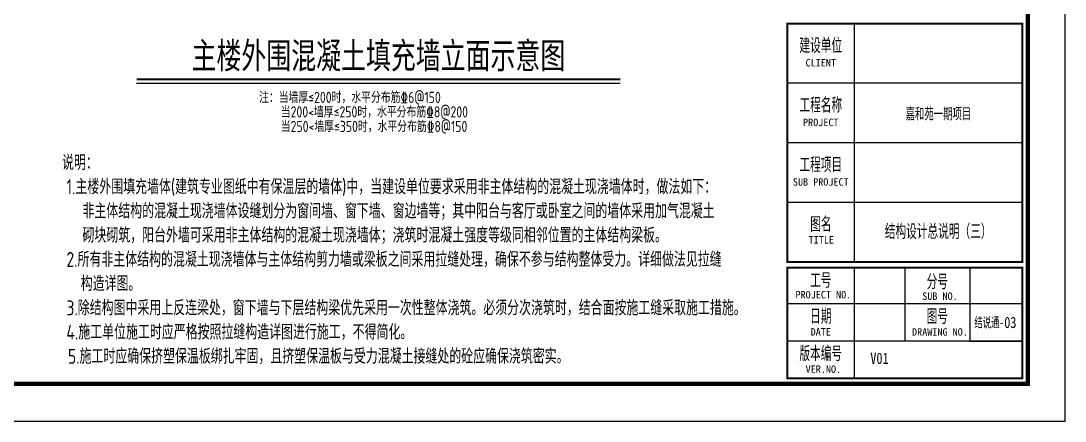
# Model space of a CAD drawing. Extents: x 698102 to 803227, y -138366 to 57555.
# Drawn here: x 775212 to 803227, y -138366 to -127622 of the extents above; entities that cross this region are included whole.
import ezdxf
from ezdxf.enums import TextEntityAlignment as Align

# ---------------------------------------------------------------- set-up
doc = ezdxf.new("R2010")
doc.units = 0
doc.header["$LTSCALE"] = 500
doc.layers.add('_TSZ_PLOT_MARK', color=1, linetype='CONTINUOUS', plot=False)
for name, color, linetype in [('A-ANNO-SYMB_图名标注', 3, 'CONTINUOUS'), ('A-ANNO-TITLE', 4, 'CONTINUOUS'), ('PUB_TITLE', 4, 'CONTINUOUS'), ('S-FLOOR-说明', 7, 'CONTINUOUS'), ('TAB', 132, 'CONTINUOUS'), ('TEXT', 7, 'CONTINUOUS')]:
    doc.layers.add(name, color=color, linetype=linetype)
doc.styles.add('-宋体', font='', dxfattribs={"width": 0.8})
doc.styles.add('-黑体', font='simhei.ttf', dxfattribs={"width": 0.8})
doc.styles.add('TSSD_Norm', font='tssdeng.shx', dxfattribs={"width": 0.8, "bigfont": 'hztxt.shx'})
doc.styles.get('-宋体').set_extended_font_data('SimSun')

msp = doc.modelspace()

# ---------------------------------------------------------------- linework, layer by layer
at = {"layer": '_TSZ_PLOT_MARK'}
for points in [[(698101.92, -138366.22), (803226.92, -138366.22), (803226.92, -78966.22), (698101.92, -78966.22)], [(797566.53, -134097.01), (802076.92, -134097.01), (802076.92, -132497.01), (797566.53, -132497.01)], [(800671.93, -136216.22), (802076.92, -136216.22), (802076.92, -135216.22), (800671.93, -135216.22)]]:
    msp.add_lwpolyline(points, close=True, dxfattribs=at)
at = {"layer": 'A-ANNO-TITLE'}
for p, q in [((797566.53, -127697.01), (797566.53, -134097.01)), ((802076.92, -129297.01), (795776.92, -129297.01)), ((802076.92, -130897.01), (795776.92, -130897.01)), ((802076.92, -132497.01), (795776.92, -132497.01)), ((797566.53, -134247.01), (797566.53, -137216.22)), ((798926.92, -134247.01), (798926.92, -136216.22)), ((800671.93, -134247.01), (800671.93, -136216.22)), ((802076.92, -135216.22), (795776.92, -135216.22)), ((802076.92, -136216.22), (795776.92, -136216.22))]:
    msp.add_line(p, q, dxfattribs=at)
msp.add_lwpolyline([(698101.92, -138366.22), (803226.92, -138366.22), (803226.92, -78966.22), (698101.92, -78966.22)], close=True, dxfattribs=at)
for points, const_width in [([(700601.92, -137366.22), (802226.92, -137366.22), (802226.92, -79966.22), (700601.92, -79966.22)], 120), ([(795776.92, -127697.01), (795776.92, -134097.01), (802076.92, -134097.01), (802076.92, -127697.01)], 50), ([(795776.92, -134247.01), (795776.92, -137216.22), (802076.92, -137216.22), (802076.92, -134247.01)], 50)]:
    msp.add_lwpolyline(points, close=True, dxfattribs=dict(at, const_width=const_width))
for p in [(802076.92, -137216.22), (802226.92, -137366.22)]:
    msp.add_point(p, dxfattribs=at)
at = {"layer": 'PUB_TITLE', "const_width": 50}
msp.add_lwpolyline([(778314.85, -129190.38), (791292.13, -129190.38)], dxfattribs=at)
at = {"layer": 'PUB_TITLE'}
msp.add_lwpolyline([(778314.85, -129290.38), (791292.13, -129290.38)], dxfattribs=at)
at = {"layer": 'TAB'}
msp.add_line((759881.92, -137366.22), (795726.92, -137366.22), dxfattribs=at)

# ---------------------------------------------------------------- texts
at = {"layer": 'A-ANNO-SYMB_图名标注', "color": 7, "style": '-宋体', "width": 0.8}
msp.add_text('03', height=300, dxfattribs=at).set_placement((801757.52, -135716.22), align=Align.MIDDLE_CENTER)
at = {"layer": 'A-ANNO-TITLE', "style": '-宋体', "width": 0.6}
for s, p in [('建设单位', (796671.72, -128447.01)), ('工程名称', (796671.72, -130047.01)), ('工程项目', (796671.72, -131647.01)), ('图名', (796674.01, -133247.01)), ('工号', (796671.72, -134751.19)), ('分号', (799799.42, -134789.91)), ('日期', (796671.72, -135717.87)), ('图号', (799799.42, -135720.4)), ('版本编号', (796671.72, -136717.87))]:
    msp.add_text(s, height=350, dxfattribs=at).set_placement(p, align=Align.CENTER)
at = {"layer": 'A-ANNO-TITLE', "style": '-宋体'}
for s, p in [('CLIENT', (796671.72, -128846.52)), ('PROJECT', (796671.72, -130446.52)), ('SUB PROJECT', (796671.72, -132046.52)), ('TITLE', (796686.02, -133598.77)), ('PROJECT NO.', (796741.72, -135072.16)), ('SUB NO.', (799869.42, -135110.88)), ('DATE', (796671.72, -136069.63)), ('DRAWING NO.', (799869.42, -136072.16)), ('VER.NO.', (796741.72, -137069.63))]:
    msp.add_text(s, height=200, dxfattribs=at).set_placement(p, align=Align.CENTER)
for s, height, width, p in [('结说通-', 266.667, 0.6, (801183.13, -135716.22)), ('V01', 300, 0.8, (798246.72, -136680.5))]:
    msp.add_text(s, height=height, dxfattribs=dict(at, width=width)).set_placement(p, align=Align.MIDDLE_CENTER)
at = {"layer": 'A-ANNO-TITLE', "style": '-宋体', "width": 0.6}
msp.add_attdef('结构设计总说明（三）', text='', height=350, dxfattribs=at).set_placement((799821.72, -133439.38), align=Align.CENTER)
at = {"layer": 'PUB_TITLE', "style": '-黑体', "width": 0.7}
msp.add_text('主楼外围混凝土填充墙立面示意图', height=700, dxfattribs=at).set_placement((784803.49, -128903.57), align=Align.CENTER)
at = {"layer": 'S-FLOOR-说明', "style": '-宋体', "width": 0.6}
msp.add_text('嘉和苑一期项目', height=300, dxfattribs=at).set_placement((799828.48, -130262.18), align=Align.CENTER)
at = {"layer": 'TEXT', "style": 'TSSD_Norm', "width": 0.8}
for s, p in [('注：当墙厚≤200时，水平分布筋%%1326@150', (781602.53, -129825.77)), ('    当200<墙厚≤250时，水平分布筋%%1328@200', (781602.53, -130215.77)), ('    当250<墙厚≤350时，水平分布筋%%1328@150', (781602.53, -130605.77))]:
    msp.add_text(s, height=300, dxfattribs=at).set_placement(p)
at = {"layer": 'TEXT', "ltscale": 99, "style": 'TSSD_Norm', "width": 0.8}
for s, p in [('说明：', (776316.97, -131625.89)), ('1.主楼外围填充墙体(建筑专业图纸中有保温层的墙体)中，当建设单位要求采用非主体结构的混凝土现浇墙体时，做法如下：', (776433.73, -132275.89)), ('非主体结构的混凝土现浇墙体设缝划分为窗间墙、窗下墙、窗边墙等；其中阳台与客厅或卧室之间的墙体采用加气混凝土', (776865.42, -132925.89)), ('砌块砌筑，阳台外墙可采用非主体结构的混凝土现浇墙体；浇筑时混凝土强度等级同相邻位置的主体结构梁板。', (776865.42, -133575.89)), ('2.所有非主体结构的混凝土现浇墙体与主体结构剪力墙或梁板之间采用拉缝处理，确保不参与结构整体受力。详细做法见拉缝', (776433.73, -134225.89)), ('构造详图。', (776818.18, -134875.89)), ('3.除结构图中采用上反连梁处，窗下墙与下层结构梁优先采用一次性整体浇筑。必须分次浇筑时，结合面按施工缝采取施工措施。', (776433.73, -135525.89)), ('4.施工单位施工时应严格按照拉缝构造详图进行施工，不得简化。', (776433.73, -136175.89)), ('5.施工时应确保挤塑保温板绑扎牢固，且挤塑保温板与受力混凝土接缝处的砼应确保浇筑密实。', (776474.15, -136825.89))]:
    msp.add_text(s, height=400, dxfattribs=at).set_placement(p)

doc.saveas('drawing.dxf')
